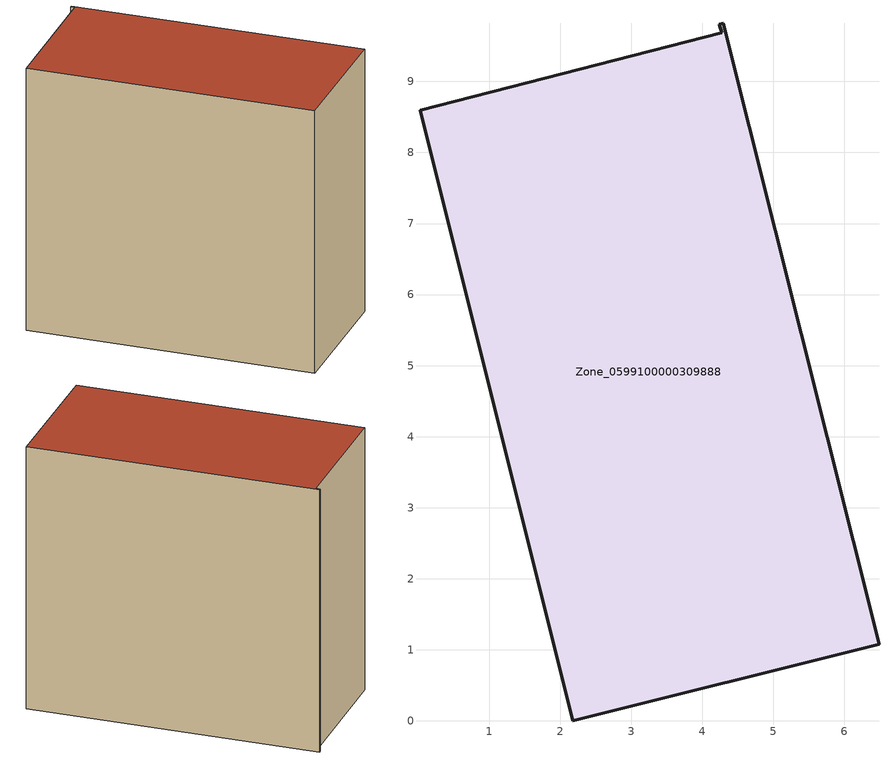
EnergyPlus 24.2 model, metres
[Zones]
Zone_0599100000309888
 floor ground (C_G): 0.04,8.6 4.27,9.69 4.24,9.81 4.3,9.82 6.49,1.08 2.18,0 z0
 wall outside (C_F): 2.18,0 6.49,1.08 4.3,9.82 4.24,9.81 4.27,9.69 0.04,8.6 2.18,0 z0:8.4
 roof outside (C_R): 4.27,9.69 0.04,8.6 2.18,0 6.49,1.08 4.3,9.82 4.24,9.81 z8.4
[BUILDING]
Pand.0599100000309888: North Axis=0; Terrain=City; Loads Convergence Tolerance Value=0.04; Temperature Convergence Tolerance Value=0.4; Solar Distribution=FullExterior; Maximum Number of Warmup Days=25; Minimum Number of Warmup Days=1
[Site:Location]
Rotterdam.The.Hague.AP_ZH_NLD Design_Conditions: Latitude=51.96; Longitude=4.45; Time Zone=1; Elevation=-4.5
[SITE:GROUNDTEMPERATURE:BUILDINGSURFACE]
18, 18, 18, 18, 18, 18, 18, 18, 18, 18, 18, 18
[MATERIAL] Thermal Absorptance=0.9; Solar Absorptance=0.7; Visible Absorptance=0.7
Name | Roughness | Thickness | Conductivity | Density | Specific Heat
G.TC.1992-2005 | MediumSmooth | 0.15 | 0.06 | 540 | 1210
F.TC.1992-2005 | Rough | 0.3 | 0.12 | 1920 | 840
R.TC.1992-2005 | MediumRough | 0.2 | 0.08 | 1500 | 1000
[CONSTRUCTION]
C_G: G.TC.1992-2005
C_F: F.TC.1992-2005
C_R: R.TC.1992-2005
[ZONE]
Zone_0599100000309888: Type=1; Multiplier=1; Ceiling Height=Autocalculate; Volume=Autocalculate; Floor Area=autocalculate; Part of Total Floor Area=Yes
[ZONEINFILTRATION:DESIGNFLOWRATE]
Infil_Zone_0599100000309888: Zone or ZoneList or Space or SpaceList=Zone_0599100000309888; Schedule=AlwaysOn; Design Flow Rate Calculation Method=Flow/Area; Flow Rate per Floor Area=0.0015; Constant Term Coefficient=1; Temperature Term Coefficient=0; Velocity Term Coefficient=0; Velocity Squared Term Coefficient=0
[HVACTEMPLATE:ZONE:IDEALLOADSAIRSYSTEM]
Zone_0599100000309888: Maximum Heating Supply Air Temperature=50; Minimum Cooling Supply Air Temperature=13; Maximum Heating Supply Air Humidity Ratio=0.0156; Minimum Cooling Supply Air Humidity Ratio=0.0077; Heating Limit=NoLimit; Cooling Limit=NoLimit; Dehumidification Control Type=ConstantSensibleHeatRatio; Cooling Sensible Heat Ratio=0.7; Dehumidification Setpoint=60; Humidification Control Type=None; Humidification Setpoint=30; Outdoor Air Method=None; Outdoor Air Flow Rate per Person=0.00944; Outdoor Air Flow Rate per Zone Floor Area=0; Outdoor Air Flow Rate per Zone=0; Demand Controlled Ventilation Type=None; Outdoor Air Economizer Type=NoEconomizer; Heat Recovery Type=None; Sensible Heat Recovery Effectiveness=0.7; Latent Heat Recovery Effectiveness=0.65
[ZONECONTROL:THERMOSTAT]
ThermostatControl_Zone_0599100000309888: Zone or ZoneList=Zone_0599100000309888; Control Type Schedule=DualSetpointControlType; Control 1=Thermostat_Zone_0599100000309888; Temperature Difference Between Cutout And Setpoint=0
[THERMOSTATSETPOINT:DUALSETPOINT]
Thermostat_Zone_0599100000309888: Heating Setpoint Temperature Schedule=HeatingSetpoint_Zone_0599100000309888; Cooling Setpoint Temperature Schedule=CoolingSetpoint_Zone_0599100000309888
[SCHEDULE:COMPACT]
HeatingSetpoint_Zone_0599100000309888: Through: 12/31, For: AllDays, Until: 24:00, 21
CoolingSetpoint_Zone_0599100000309888: Through: 12/31, For: AllDays, Until: 24:00, 24
DualSetpointControlType: Through: 12/31, For: AllDays, Until: 24:00, 4
AlwaysOn: Through: 12/31, For: AllDays, Until: 24:00, 1
